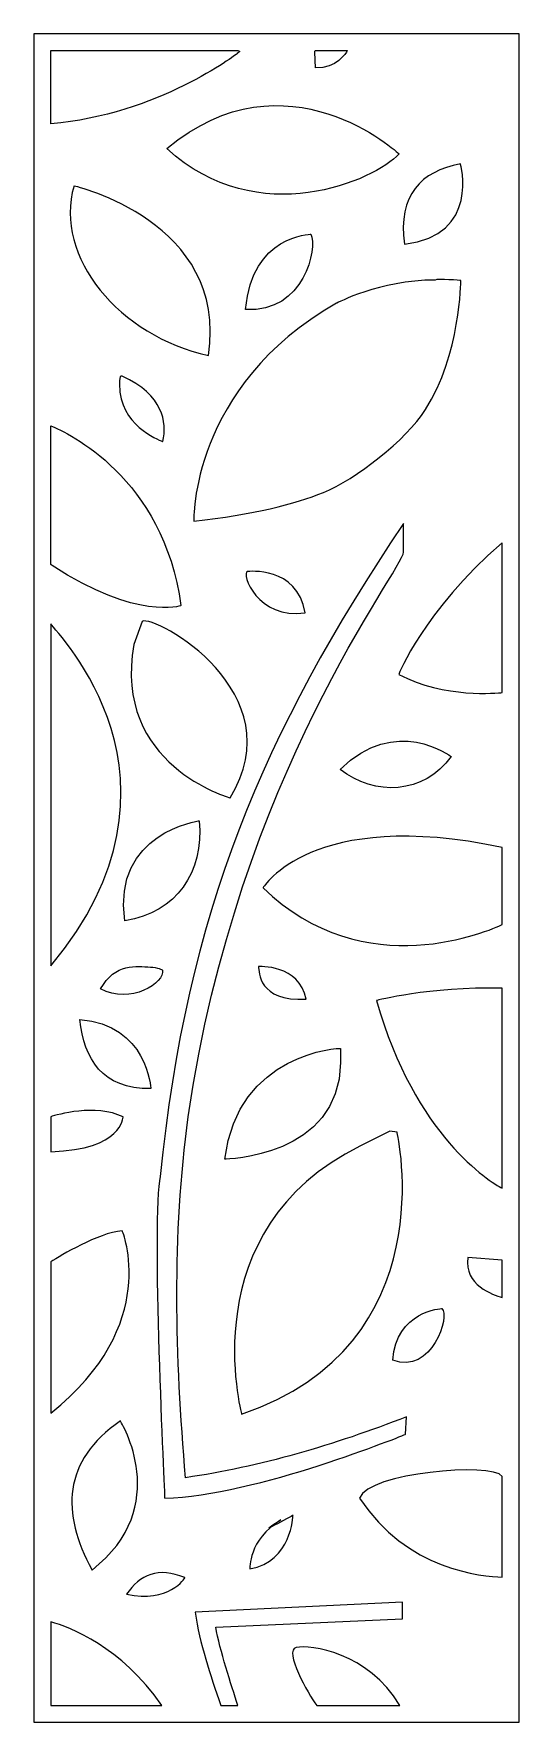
# Model space of a CAD drawing. Header units: centimetres. Extents: x -1.23 to 1.23, y -4.26 to 4.26.
import ezdxf

# ---------------------------------------------------------------- set-up
doc = ezdxf.new("R2010")
doc.units = ezdxf.units.CM
doc.header["$MEASUREMENT"] = 0
doc.layers.add('Layer 1', color=7, linetype='Continuous')

msp = doc.modelspace()

# ---------------------------------------------------------------- linework, layer by layer
at = {"layer": 'Layer 1', "color": 142}
for points, knots in [([(1.22529, 4.26053), (1.22529, 4.26053), (1.22529, -4.26054), (1.22529, -4.26054), (1.22529, -4.26054), (1.22529, -4.26054), (-1.22528, -4.26054), (-1.22528, -4.26054), (-1.22528, -4.26054), (-1.22528, -4.26054), (-1.22528, 4.26053), (-1.22528, 4.26053), (-1.22528, 4.26053), (-1.22528, 4.26053), (1.22529, 4.26053), (1.22529, 4.26053)], [0, 0, 0, 0, 0.2, 0.2, 0.2, 0.2, 0.4, 0.4, 0.4, 0.4, 0.6, 0.6, 0.6, 0.6, 1, 1, 1, 1]), ([(0.61913, 3.65394), (0.61913, 3.65394), (0.05013, 4.18573), (-0.55405, 3.68071), (-0.55405, 3.68071), (-0.08916, 3.25878), (0.49568, 3.52114), (0.61913, 3.65394)], [0, 0, 0, 0, 0.3333333, 0.3333333, 0.3333333, 0.3333333, 1, 1, 1, 1]), ([(-0.196, 4.17532), (-0.196, 4.17532), (-1.13929, 4.17532), (-1.13929, 4.17532), (-1.13929, 4.17532), (-1.13929, 4.17532), (-1.13929, 3.80684), (-1.13929, 3.80684), (-1.13929, 3.80684), (-0.60352, 3.8488), (-0.1979, 4.16038), (-0.1979, 4.16038), (-0.1979, 4.16038), (-0.18893, 4.16726), (-0.17579, 4.17383), (-0.196, 4.17532)], [0, 0, 0, 0, 0.2, 0.2, 0.2, 0.2, 0.4, 0.4, 0.4, 0.4, 0.6, 0.6, 0.6, 0.6, 1, 1, 1, 1]), ([(0.1929, 4.16786), (0.1929, 4.16786), (0.19758, 4.08833), (0.19758, 4.08833), (0.19758, 4.08833), (0.30341, 4.08345), (0.35119, 4.16485), (0.35689, 4.17532), (0.35689, 4.17532), (0.35689, 4.17532), (0.19486, 4.17532), (0.19486, 4.17532), (0.19486, 4.17532), (0.19496, 4.17532), (0.19258, 4.17253), (0.1929, 4.16786)], [0, 0, 0, 0, 0.2, 0.2, 0.2, 0.2, 0.4, 0.4, 0.4, 0.4, 0.6, 0.6, 0.6, 0.6, 1, 1, 1, 1]), ([(0.92825, 3.60484), (0.92825, 3.60484), (1.03123, 3.24458), (0.64569, 3.19881), (0.64569, 3.19881), (0.61257, 3.44869), (0.72861, 3.56442), (0.92825, 3.60484)], [0, 0, 0, 0, 0.3333333, 0.3333333, 0.3333333, 0.3333333, 1, 1, 1, 1]), ([(-1.02214, 3.49248), (-1.02214, 3.49248), (-0.24092, 3.31417), (-0.34408, 2.63743), (-0.34408, 2.63743), (-0.79152, 2.73324), (-1.12678, 3.13527), (-1.02214, 3.49248)], [0, 0, 0, 0, 0.3333333, 0.3333333, 0.3333333, 0.3333333, 1, 1, 1, 1]), ([(0.17314, 3.24868), (0.17314, 3.24868), (-0.12458, 3.24482), (-0.15595, 2.86933), (-0.15595, 2.86933), (0.14246, 2.85099), (0.20726, 3.18235), (0.17314, 3.24868)], [0, 0, 0, 0, 0.3333333, 0.3333333, 0.3333333, 0.3333333, 1, 1, 1, 1]), ([(0.93056, 3.01523), (0.93056, 3.01523), (0.92839, 2.6403), (0.75201, 2.3638), (0.75201, 2.3638), (0.65409, 2.21031), (0.39908, 2.01103), (0.23641, 1.94559), (0.23641, 1.94559), (0.09303, 1.88791), (-0.11584, 1.83251), (-0.41792, 1.80143), (-0.41792, 1.80143), (-0.41792, 1.80143), (-0.43563, 2.48053), (0.30244, 2.90015), (0.30244, 2.90015), (0.30244, 2.90015), (0.51948, 3.01741), (0.80076, 3.01765), (0.80076, 3.01765), (0.81297, 3.02589), (0.93056, 3.01523), (0.93056, 3.01523)], [0, 0, 0, 0, 0.1428571, 0.1428571, 0.1428571, 0.1428571, 0.2857143, 0.2857143, 0.2857143, 0.2857143, 0.4285714, 0.4285714, 0.4285714, 0.4285714, 0.5714286, 0.5714286, 0.5714286, 0.5714286, 0.7142857, 0.7142857, 0.7142857, 0.7142857, 1, 1, 1, 1]), ([(-0.57369, 2.20275), (-0.57369, 2.20275), (-0.76703, 2.26619), (-0.79047, 2.45245), (-0.79047, 2.45245), (-0.79252, 2.48839), (-0.79629, 2.54051), (-0.7794, 2.53281), (-0.7794, 2.53281), (-0.56929, 2.43704), (-0.55244, 2.30048), (-0.57369, 2.20275)], [0, 0, 0, 0, 0.25, 0.25, 0.25, 0.25, 0.5, 0.5, 0.5, 0.5, 1, 1, 1, 1]), ([(-1.13245, 1.57775), (-0.70212, 1.29529), (-0.48246, 1.37461), (-0.48246, 1.37461), (-0.48246, 1.37461), (-0.56932, 2.0224), (-1.05547, 2.24772), (-1.13929, 2.28199), (-1.13929, 2.28199), (-1.13929, 2.28199), (-1.13929, 1.58892), (-1.13929, 1.58892), (-1.13929, 1.58892), (-1.13929, 1.58892), (-1.13929, 1.5829), (-1.13929, 1.5829), (-1.13929, 1.5829), (-1.13853, 1.58277), (-1.13575, 1.58015), (-1.13245, 1.57775)], [0, 0, 0, 0, 0.1666667, 0.1666667, 0.1666667, 0.1666667, 0.3333333, 0.3333333, 0.3333333, 0.3333333, 0.5, 0.5, 0.5, 0.5, 0.6666667, 0.6666667, 0.6666667, 0.6666667, 1, 1, 1, 1]), ([(0.6419, 1.7898), (0.6419, 1.7898), (0.64107, 1.64482), (0.64107, 1.64482), (0.64107, 1.64482), (0.64057, 1.5585), (-0.19748, 0.51761), (-0.44504, -1.2047), (-0.44504, -1.2047), (-0.5284, -1.8051), (-0.51062, -2.41567), (-0.4594, -3.02652), (-0.4594, -3.02652), (-0.08447, -2.9719), (0.29243, -2.86143), (0.65698, -2.71888), (0.65698, -2.71888), (0.65698, -2.71888), (0.65133, -2.80734), (0.65133, -2.80734), (0.65133, -2.80734), (0.65133, -2.80734), (-0.10666, -3.1197), (-0.56434, -3.1293), (-0.56434, -3.1293), (-0.56434, -3.1293), (-0.63399, -1.69787), (-0.5866, -1.50634), (-0.5866, -1.50634), (-0.4563, -0.18366), (-0.06867, 0.73341), (0.6419, 1.7898)], [0, 0, 0, 0, 0.1111111, 0.1111111, 0.1111111, 0.1111111, 0.2222222, 0.2222222, 0.2222222, 0.2222222, 0.3333333, 0.3333333, 0.3333333, 0.3333333, 0.4444444, 0.4444444, 0.4444444, 0.4444444, 0.5555556, 0.5555556, 0.5555556, 0.5555556, 0.6666667, 0.6666667, 0.6666667, 0.6666667, 0.7777778, 0.7777778, 0.7777778, 0.7777778, 1, 1, 1, 1]), ([(1.13931, 0.93603), (1.11692, 0.93344), (0.84765, 0.90554), (0.61693, 1.02758), (0.61693, 1.02758), (0.61693, 1.02758), (0.73917, 1.34279), (1.13931, 1.69204), (1.13931, 1.69204), (1.13931, 1.69204), (1.13931, 0.93603), (1.13931, 0.93603)], [0, 0, 0, 0, 0.25, 0.25, 0.25, 0.25, 0.5, 0.5, 0.5, 0.5, 1, 1, 1, 1]), ([(-0.1461, 1.54658), (-0.1461, 1.54658), (0.10511, 1.57712), (0.14459, 1.33885), (0.14459, 1.33885), (-0.09347, 1.30109), (-0.18199, 1.54011), (-0.1461, 1.54658)], [0, 0, 0, 0, 0.3333333, 0.3333333, 0.3333333, 0.3333333, 1, 1, 1, 1]), ([(-1.13929, 1.28198), (-1.10875, 1.23768), (-0.35788, 0.49232), (-1.13929, -0.44286), (-1.13929, -0.44286), (-1.13929, -0.44286), (-1.13929, 1.28198), (-1.13929, 1.28198)], [0, 0, 0, 0, 0.3333333, 0.3333333, 0.3333333, 0.3333333, 1, 1, 1, 1]), ([(-0.67876, 1.29517), (-0.61176, 1.33119), (0.09495, 0.93353), (-0.23441, 0.40421), (-0.23441, 0.40421), (-0.23441, 0.40421), (-0.82886, 0.57106), (-0.72029, 1.17898), (-0.72029, 1.17898), (-0.72029, 1.17898), (-0.67876, 1.29517), (-0.67876, 1.29517)], [0, 0, 0, 0, 0.25, 0.25, 0.25, 0.25, 0.5, 0.5, 0.5, 0.5, 1, 1, 1, 1]), ([(0.8819, 0.61285), (0.8819, 0.61285), (0.60035, 0.82654), (0.32109, 0.54726), (0.32109, 0.54726), (0.49639, 0.41115), (0.74237, 0.4218), (0.8819, 0.61285)], [0, 0, 0, 0, 0.3333333, 0.3333333, 0.3333333, 0.3333333, 1, 1, 1, 1]), ([(1.13931, -0.23487), (1.08226, -0.26192), (0.44442, -0.54748), (-0.06798, -0.04953), (-0.06798, -0.04953), (-0.06798, -0.04953), (0.17436, 0.3567), (1.13931, 0.15427), (1.13931, 0.15427), (1.13931, 0.15427), (1.13931, -0.23487), (1.13931, -0.23487)], [0, 0, 0, 0, 0.25, 0.25, 0.25, 0.25, 0.5, 0.5, 0.5, 0.5, 1, 1, 1, 1]), ([(-0.38995, 0.28875), (-0.38995, 0.28875), (-0.82973, 0.22891), (-0.76545, -0.21571), (-0.76545, -0.21571), (-0.50085, -0.17298), (-0.36887, 0.02743), (-0.38995, 0.28875)], [0, 0, 0, 0, 0.3333333, 0.3333333, 0.3333333, 0.3333333, 1, 1, 1, 1]), ([(-0.57579, -0.46475), (-0.57579, -0.46475), (-0.59998, -0.45029), (-0.63668, -0.44925), (-0.63668, -0.44925), (-0.70619, -0.44726), (-0.81362, -0.4265), (-0.88845, -0.56008), (-0.88845, -0.56008), (-0.73806, -0.64022), (-0.56018, -0.52908), (-0.57579, -0.46475)], [0, 0, 0, 0, 0.25, 0.25, 0.25, 0.25, 0.5, 0.5, 0.5, 0.5, 1, 1, 1, 1]), ([(-0.09085, -0.44697), (-0.09085, -0.44697), (0.11489, -0.43392), (0.14986, -0.61181), (0.14986, -0.61181), (-0.09305, -0.6228), (-0.08772, -0.47428), (-0.09085, -0.44697)], [0, 0, 0, 0, 0.3333333, 0.3333333, 0.3333333, 0.3333333, 1, 1, 1, 1]), ([(1.13931, -1.56598), (1.07668, -1.53212), (0.70001, -1.30384), (0.50459, -0.61819), (0.50459, -0.61819), (0.50459, -0.61819), (0.7658, -0.54952), (1.13931, -0.55552), (1.13931, -0.55552), (1.13931, -0.55552), (1.13931, -1.56598), (1.13931, -1.56598)], [0, 0, 0, 0, 0.25, 0.25, 0.25, 0.25, 0.5, 0.5, 0.5, 0.5, 1, 1, 1, 1]), ([(-0.63427, -1.06305), (-0.63427, -1.06305), (-0.65297, -0.73893), (-0.99217, -0.71392), (-0.99217, -0.71392), (-0.97139, -0.91554), (-0.88029, -1.06434), (-0.63427, -1.06305)], [0, 0, 0, 0, 0.3333333, 0.3333333, 0.3333333, 0.3333333, 1, 1, 1, 1]), ([(0.32323, -0.86052), (0.32326, -0.85587), (-0.19619, -0.88143), (-0.26099, -1.41897), (-0.26099, -1.41897), (-0.26099, -1.41897), (0.32006, -1.40956), (0.32283, -0.93068), (0.32283, -0.93068), (0.32283, -0.93068), (0.32323, -0.86052), (0.32323, -0.86052)], [0, 0, 0, 0, 0.25, 0.25, 0.25, 0.25, 0.5, 0.5, 0.5, 0.5, 1, 1, 1, 1]), ([(-1.13929, -1.20481), (-1.10991, -1.19539), (-0.91373, -1.13691), (-0.77404, -1.20595), (-0.77404, -1.20595), (-0.77404, -1.20595), (-0.77749, -1.37088), (-1.13929, -1.38137), (-1.13929, -1.38137), (-1.13929, -1.38137), (-1.13929, -1.20481), (-1.13929, -1.20481)], [0, 0, 0, 0, 0.25, 0.25, 0.25, 0.25, 0.5, 0.5, 0.5, 0.5, 1, 1, 1, 1]), ([(0.60872, -1.28282), (0.60872, -1.28282), (0.85961, -2.35505), (-0.17588, -2.70555), (-0.17588, -2.70555), (-0.17588, -2.70555), (-0.43271, -1.7736), (0.42323, -1.35209), (0.42323, -1.35209), (0.42323, -1.35209), (0.57276, -1.27797), (0.57276, -1.27797), (0.57276, -1.27797), (0.57276, -1.27797), (0.60872, -1.28282), (0.60872, -1.28282)], [0, 0, 0, 0, 0.2, 0.2, 0.2, 0.2, 0.4, 0.4, 0.4, 0.4, 0.6, 0.6, 0.6, 0.6, 1, 1, 1, 1]), ([(-1.13929, -1.93709), (-1.08828, -1.90481), (-0.90374, -1.79281), (-0.77894, -1.77984), (-0.77894, -1.77984), (-0.77894, -1.77984), (-0.57799, -2.25475), (-1.13929, -2.70041), (-1.13929, -2.70041), (-1.13929, -2.70041), (-1.13929, -1.93709), (-1.13929, -1.93709)], [0, 0, 0, 0, 0.25, 0.25, 0.25, 0.25, 0.5, 0.5, 0.5, 0.5, 1, 1, 1, 1]), ([(1.13931, -2.11664), (1.09327, -2.10433), (0.94681, -2.05404), (0.96498, -1.91591), (0.96498, -1.91591), (0.96498, -1.91591), (1.13931, -1.92815), (1.13931, -1.92815), (1.13931, -1.92815), (1.13931, -1.92815), (1.13931, -2.11664), (1.13931, -2.11664)], [0, 0, 0, 0, 0.25, 0.25, 0.25, 0.25, 0.5, 0.5, 0.5, 0.5, 1, 1, 1, 1]), ([(0.83495, -2.17253), (0.83495, -2.17253), (0.60351, -2.18545), (0.58665, -2.43325), (0.58665, -2.43325), (0.78478, -2.50899), (0.87842, -2.20721), (0.83495, -2.17253)], [0, 0, 0, 0, 0.3333333, 0.3333333, 0.3333333, 0.3333333, 1, 1, 1, 1]), ([(-0.78793, -2.74004), (-0.78793, -2.74004), (-0.51792, -3.17161), (-0.9311, -3.49235), (-0.9311, -3.49235), (-1.08814, -3.20207), (-1.08089, -2.94345), (-0.78793, -2.74004)], [0, 0, 0, 0, 0.3333333, 0.3333333, 0.3333333, 0.3333333, 1, 1, 1, 1]), ([(1.13931, -3.52845), (1.04355, -3.52605), (0.65494, -3.49335), (0.41947, -3.12932), (0.41947, -3.12932), (0.46184, -3.00114), (1.08769, -2.9476), (1.13931, -3.01986), (1.13931, -3.01986), (1.13931, -3.01986), (1.13931, -3.52845), (1.13931, -3.52845)], [0, 0, 0, 0, 0.25, 0.25, 0.25, 0.25, 0.5, 0.5, 0.5, 0.5, 1, 1, 1, 1]), ([(0.08339, -3.21658), (0.08339, -3.21658), (0.0769, -3.4504), (-0.13412, -3.4868), (-0.13412, -3.4868), (-0.13412, -3.4868), (-0.14356, -3.34177), (0.02156, -3.23967), (0.02156, -3.23967), (-0.14356, -3.34177), (0.08339, -3.21658), (0.08339, -3.21658)], [0, 0, 0, 0, 0.25, 0.25, 0.25, 0.25, 0.5, 0.5, 0.5, 0.5, 1, 1, 1, 1]), ([(-0.4632, -3.53037), (-0.45828, -3.53238), (-0.54643, -3.66114), (-0.75699, -3.61478), (-0.75699, -3.61478), (-0.6898, -3.51386), (-0.59596, -3.47603), (-0.4632, -3.53037)], [0, 0, 0, 0, 0.3333333, 0.3333333, 0.3333333, 0.3333333, 1, 1, 1, 1]), ([(-0.28031, -4.17533), (-0.33487, -4.02017), (-0.38832, -3.86336), (-0.40994, -3.70588), (-0.40994, -3.70588), (-0.40994, -3.70588), (0.63615, -3.65418), (0.63615, -3.65418), (0.63615, -3.65418), (0.63615, -3.65418), (0.63567, -3.73837), (0.63567, -3.73837), (0.63567, -3.73837), (0.63567, -3.73837), (-0.30616, -3.78027), (-0.30616, -3.78027), (-0.30616, -3.78027), (-0.28694, -3.89665), (-0.22754, -4.07288), (-0.19509, -4.17533), (-0.19509, -4.17533), (-0.19509, -4.17533), (-0.28031, -4.17533), (-0.28031, -4.17533)], [0, 0, 0, 0, 0.1428571, 0.1428571, 0.1428571, 0.1428571, 0.2857143, 0.2857143, 0.2857143, 0.2857143, 0.4285714, 0.4285714, 0.4285714, 0.4285714, 0.5714286, 0.5714286, 0.5714286, 0.5714286, 0.7142857, 0.7142857, 0.7142857, 0.7142857, 1, 1, 1, 1]), ([(-1.13929, -3.75426), (-1.04125, -3.78163), (-0.78729, -3.87781), (-0.57819, -4.17533), (-0.57819, -4.17533), (-0.57819, -4.17533), (-1.13929, -4.17533), (-1.13929, -4.17533), (-1.13929, -4.17533), (-1.13929, -4.17533), (-1.13929, -3.75426), (-1.13929, -3.75426)], [0, 0, 0, 0, 0.25, 0.25, 0.25, 0.25, 0.5, 0.5, 0.5, 0.5, 1, 1, 1, 1]), ([(0.20305, -4.17533), (0.15921, -4.11828), (0.03516, -3.89702), (0.0998, -3.88322), (0.0998, -3.88322), (0.17089, -3.86805), (0.46129, -3.90761), (0.62308, -4.17533), (0.62308, -4.17533), (0.62308, -4.17533), (0.20305, -4.17533), (0.20305, -4.17533)], [0, 0, 0, 0, 0.25, 0.25, 0.25, 0.25, 0.5, 0.5, 0.5, 0.5, 1, 1, 1, 1])]:
    msp.add_open_spline(points, degree=3, knots=knots, dxfattribs=at)

doc.saveas('drawing.dxf')
